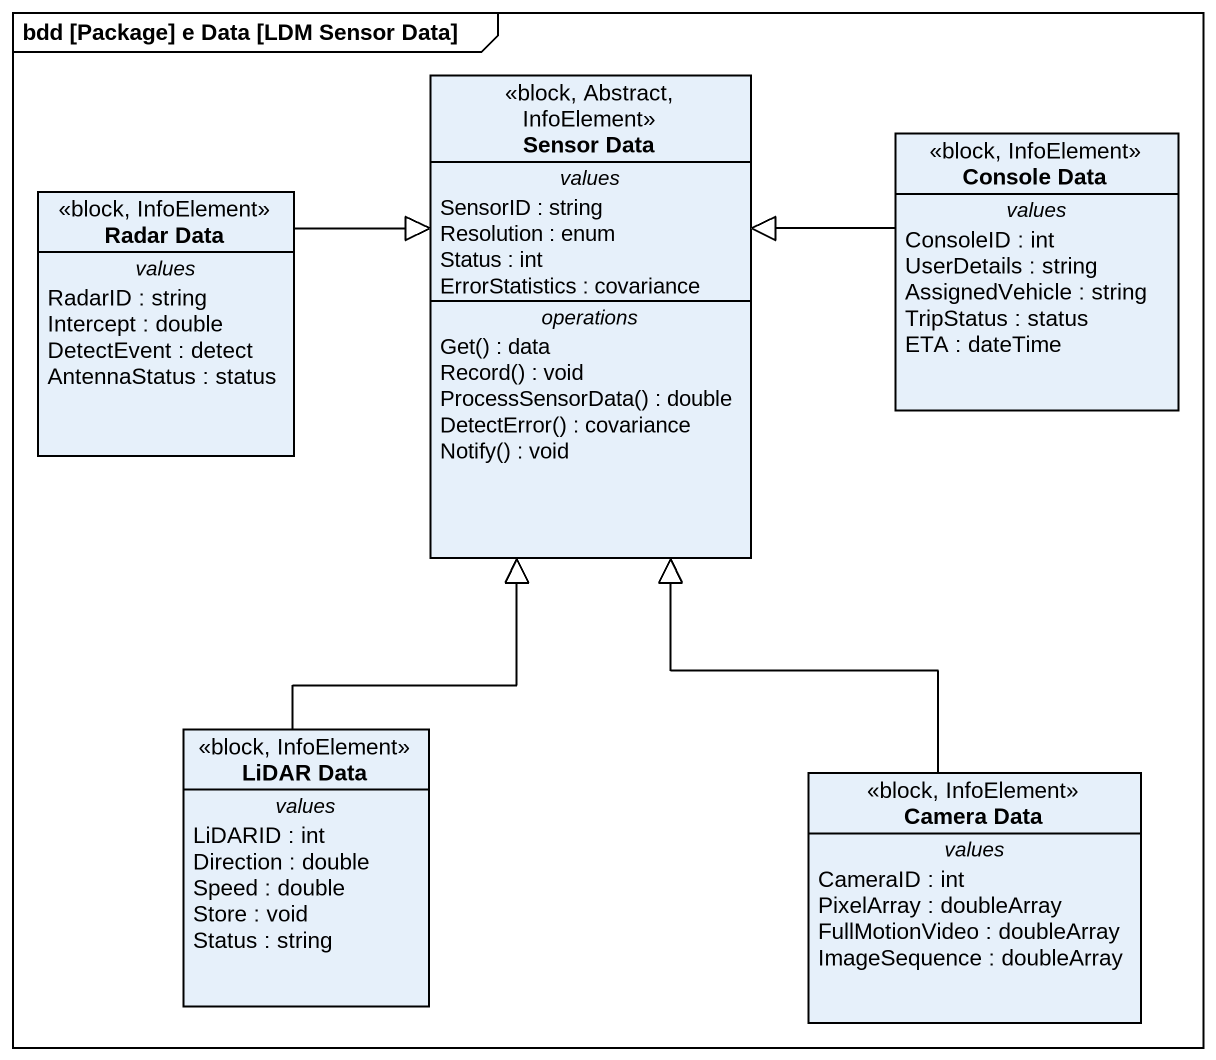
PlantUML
@startuml
mainframe bdd [Package] e Data [LDM Sensor Data]
hide circle
hide empty members
class "Sensor Data" as Sensor_Data <<block, Abstract, InfoElement>> {
  -- values --
  SensorID : string
  Resolution : enum
  Status : int
  ErrorStatistics : covariance
  -- operations --
  Get() : data
  Record() : void
  ProcessSensorData() : double
  DetectError() : covariance
  Notify() : void
}
class "Console Data" as Console_Data <<block, InfoElement>> {
  -- values --
  ConsoleID : int
  UserDetails : string
  AssignedVehicle : string
  TripStatus : status
  ETA : dateTime
}
class "Radar Data" as Radar_Data <<block, InfoElement>> {
  -- values --
  RadarID : string
  Intercept : double
  DetectEvent : detect
  AntennaStatus : status
}
class "LiDAR Data" as LiDAR_Data <<block, InfoElement>> {
  -- values --
  LiDARID : int
  Direction : double
  Speed : double
  Store : void
  Status : string
}
class "Camera Data" as Camera_Data <<block, InfoElement>> {
  -- values --
  CameraID : int
  PixelArray : doubleArray
  FullMotionVideo : doubleArray
  ImageSequence : doubleArray
}
Console_Data -left-|> Sensor_Data
Radar_Data -right-|> Sensor_Data
LiDAR_Data -up-|> Sensor_Data
Camera_Data -up-|> Sensor_Data
@enduml
